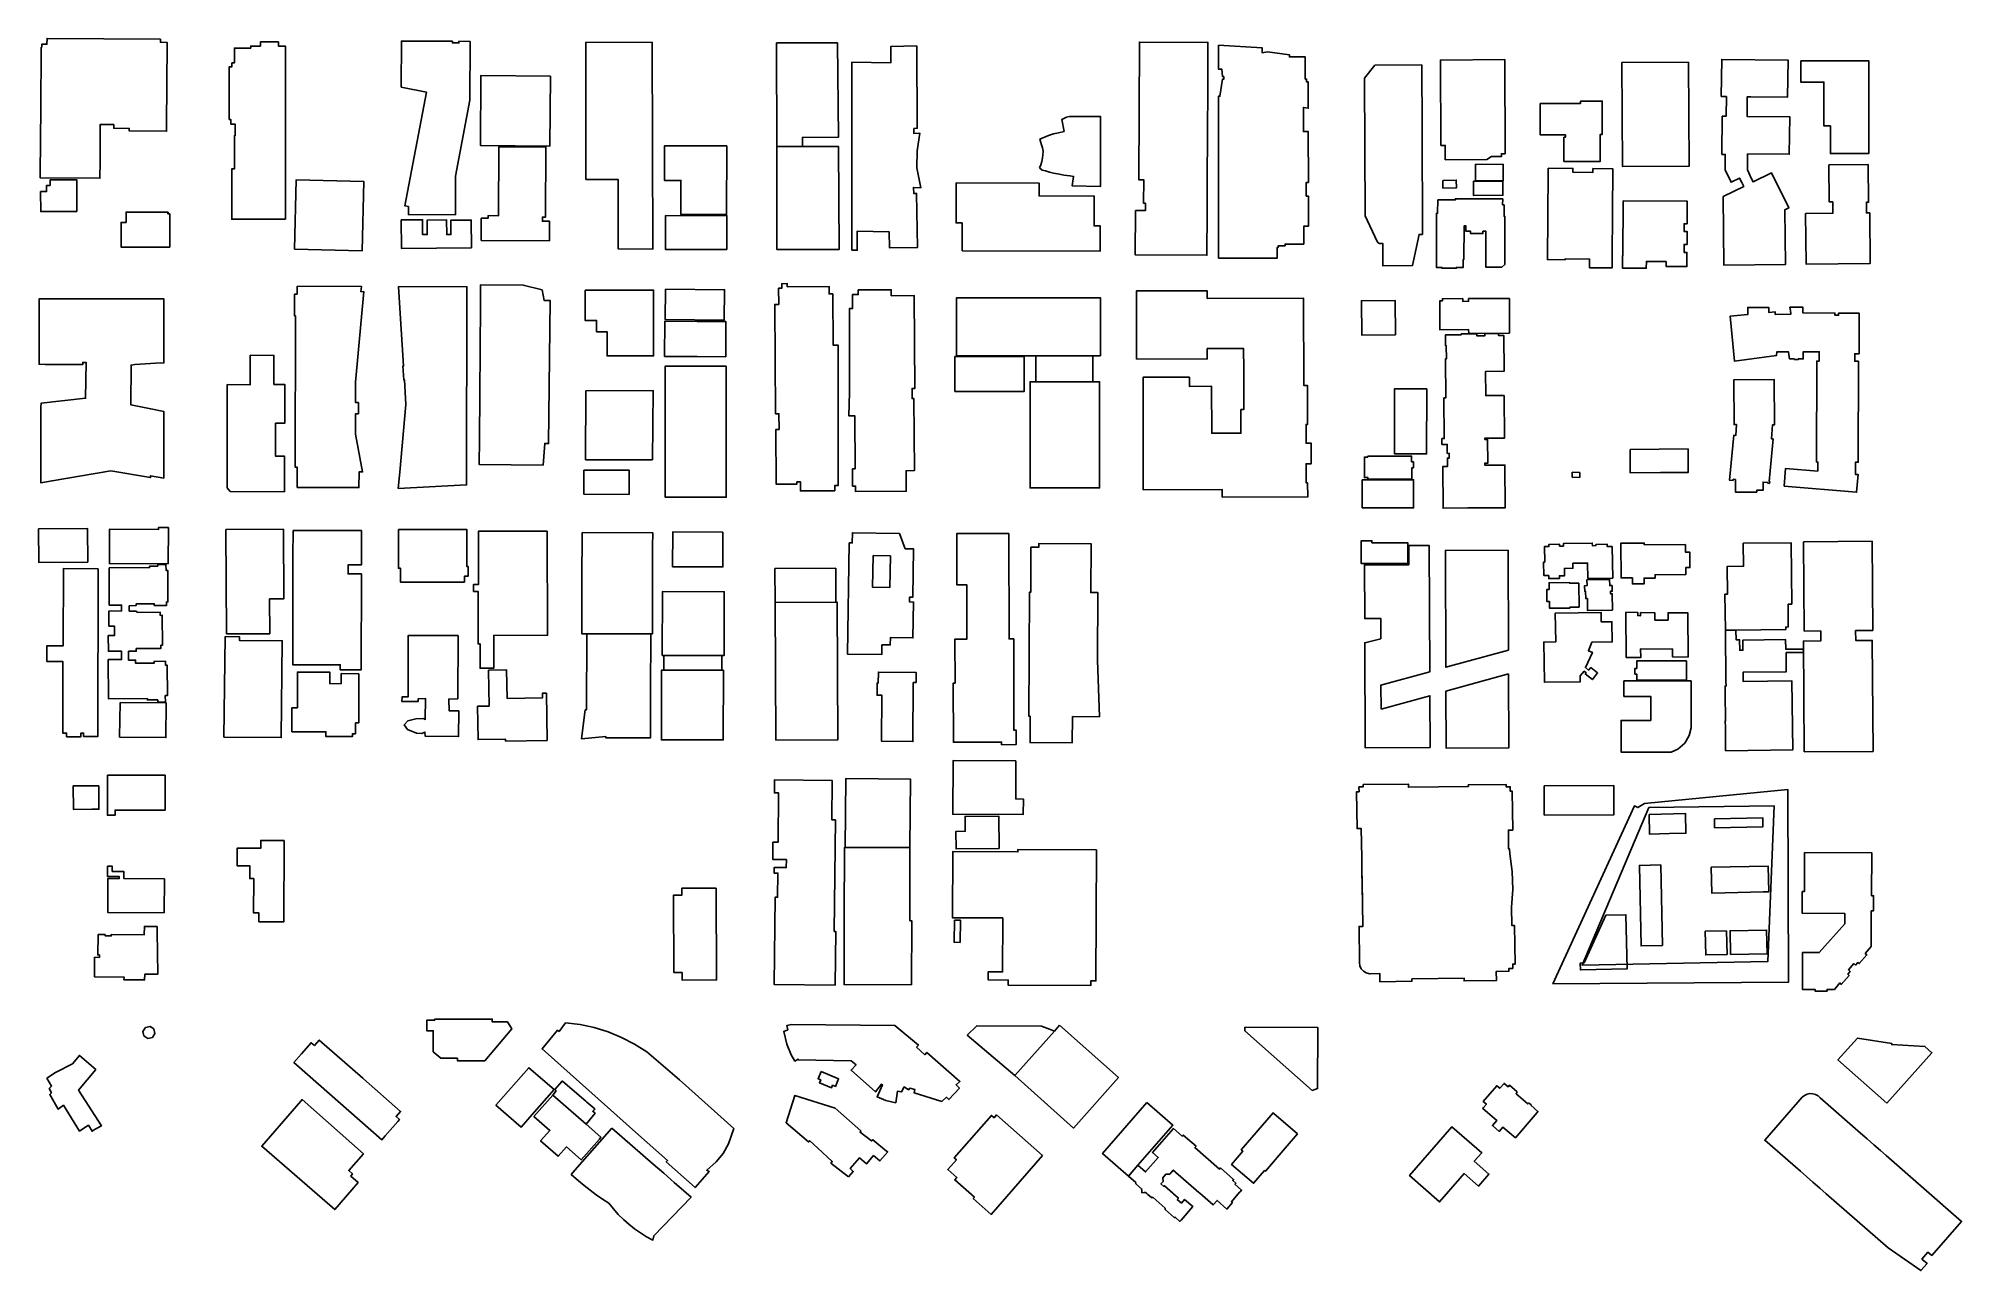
# Model space of a CAD drawing. Header units: millimetres. Extents: x -8349 to 1010595, y -73177 to 579648.
import ezdxf

# ---------------------------------------------------------------- set-up
doc = ezdxf.new("R2010")
doc.units = ezdxf.units.MM
doc.layers.add('Building Outlines', color=7, linetype='Continuous', true_color=0x000000)

msp = doc.modelspace()

# ---------------------------------------------------------------- linework, layer by layer
at = {"layer": 'Building Outlines'}
for points in [[(31569, 534058), (28054, 534080), (24396, 534103), (24261, 514199), (24201, 505548), (-7383, 505770), (-7233, 527464), (-7143, 541163), (-6910, 574989), (-6581, 574989), (-6573, 576612), (-3837, 576590), (-3815, 579648), (56295, 579237), (56280, 577613), (59833, 577591), (59803, 573632), (59698, 558688), (59510, 530511), (39761, 530644), (39768, 532001), (31554, 532057)], [(122483, 483876), (122483, 490459), (122483, 558410), (122483, 575645), (118766, 575645), (118766, 577858), (109217, 577858), (109217, 575589), (104090, 575589), (104090, 574533), (95449, 574533), (95449, 566694), (94122, 566694), (94122, 564692), (92773, 564692), (92773, 545989), (92773, 543632), (92773, 536771), (93538, 536771), (93538, 534281), (95846, 534281), (95846, 528131), (95449, 528131), (95449, 510563), (94062, 510563), (94062, 499654), (94070, 483876), (95246, 483876), (110724, 483876)], [(183875, 553784), (183965, 578225), (210992, 578147), (210984, 577257), (214454, 577246), (214454, 578136), (220323, 578114), (220233, 546901), (212618, 506726), (212551, 486255), (187667, 486333), (187675, 490603), (185801, 490959), (197231, 551260)], [(281744, 577635), (281677, 505003), (298893, 504847), (298893, 468131), (317173, 467975), (316873, 577513)], [(396433, 522638), (382889, 522460), (382784, 577246), (414953, 577413), (415612, 527431), (396403, 527220)], [(422658, 467541), (422635, 567150), (443329, 566805), (443306, 575400), (457045, 575678), (457300, 532079), (455531, 531890), (455433, 529366), (458679, 529432), (457240, 520070), (456970, 511030), (459241, 500555), (455253, 500766), (455463, 497519), (456940, 497542), (457352, 468809), (442579, 468664), (442414, 477104), (425423, 477515), (425468, 467441)], [(610849, 488246), (610730, 464750), (572820, 464939), (572932, 488435), (578156, 488413), (578171, 492316), (577242, 492327), (577302, 504780), (574671, 504792), (575031, 577758), (611292, 577580), (611172, 553528), (611052, 529110), (610932, 504580)], [(616815, 576034), (639990, 574733), (639990, 572120), (642801, 572532), (654470, 570997), (654463, 569863), (662850, 569896), (662857, 559233), (662857, 558098), (663532, 558098), (663539, 556642), (664461, 556642), (664469, 542687), (661853, 543076), (661860, 530266), (664476, 530266), (664499, 503379), (663412, 503379), (663412, 496141), (664499, 496141), (664514, 480106), (662100, 480106), (662108, 470710), (652199, 470699), (652199, 469810), (648579, 469799), (648587, 468953), (648032, 468953), (648032, 463316), (616898, 463294), (616875, 498854), (616838, 549058), (617685, 549058), (619004, 558032), (619634, 558032), (619634, 559411), (619056, 559411), (618644, 563436), (616823, 563436)], [(700894, 471989), (701501, 471411), (702266, 471077), (703105, 471022), (703900, 471044), (703960, 459257), (719609, 459335), (723177, 475859), (724976, 475825), (724736, 531957), (724586, 565660), (699800, 565549), (694224, 558688), (694546, 485711)], [(768844, 518569), (766775, 518558), (766790, 517101), (761611, 517068), (759033, 515500), (737065, 515355), (737013, 522983), (734772, 522961), (734479, 568206), (768522, 568417)], [(865942, 567139), (866324, 512008), (830970, 511764), (830588, 566894)], [(885286, 510118), (888509, 503446), (892999, 505670), (894115, 503413), (895195, 501233), (884334, 495863), (884732, 459513), (917267, 459869), (916960, 488868), (919044, 489903), (909877, 508483), (900104, 503669), (899174, 505659), (897113, 510051), (897203, 518491), (919343, 518257), (919546, 538139), (896963, 538372), (897068, 548769), (898882, 548747), (918459, 548547), (918661, 568217), (883502, 568573), (883300, 548914), (885991, 548880), (885878, 538395), (883817, 538406), (883615, 518224), (885376, 518213)], [(925444, 567861), (961443, 567861), (961443, 518646), (941101, 518646), (941101, 533346), (937691, 533346), (937691, 556564), (925444, 556564)], [(262969, 559655), (262632, 522616), (225787, 522950), (226124, 560067)], [(787244, 545200), (808702, 545200), (808702, 546490), (820267, 546490), (820267, 528832), (819158, 528832), (819158, 514488), (799911, 514499), (799911, 527309), (800720, 527309), (800720, 528610), (787244, 528610)], [(522026, 511152), (522791, 512686), (523330, 514432), (523660, 516389), (523878, 517813), (523990, 519992), (523660, 521738), (523113, 523372), (522566, 525007), (522244, 526319), (526823, 528176), (529551, 529043), (532167, 529699), (535120, 530355), (533913, 536794), (536319, 537994), (537953, 538217), (554345, 538317), (554345, 501122), (539370, 501556), (540134, 506571), (538171, 506904), (535008, 507227), (532714, 507660), (529551, 508316), (527370, 508861), (525189, 509517), (523443, 509951)], [(260466, 522138), (260309, 485021), (258660, 485032), (258652, 482831), (262400, 482819), (262355, 472445), (226236, 472612), (226289, 484421), (229924, 484410), (229924, 485755), (235433, 485722), (235590, 522249)], [(356312, 522705), (356237, 486378), (332006, 486433), (332043, 504447), (323327, 504469), (323371, 522783)], [(382859, 522327), (415477, 522394), (415867, 467775), (382919, 467786)], [(753074, 504258), (753134, 513020), (767780, 512909), (767712, 504147)], [(791516, 510841), (804685, 510763), (804670, 508761), (815275, 508695), (815290, 510696), (825806, 510629), (825798, 508628), (825671, 489402), (825626, 481763), (825551, 469498), (825476, 458090), (813499, 458168), (813529, 462760), (800563, 462838), (800563, 462404), (791216, 462471), (791509, 508839)], [(940277, 512675), (961091, 512909), (961323, 492905), (960161, 492894), (960229, 487223), (961937, 487245), (962245, 460480), (928270, 460091), (927963, 486878), (942420, 487045), (942353, 493049), (940502, 493027)], [(12014, 488023), (-7143, 487912), (-7203, 498476), (-4047, 498498), (-4070, 501789), (-2174, 501800), (-2196, 504669), (11917, 504758)], [(127302, 468008), (128134, 504703), (164043, 503880), (163211, 467185)], [(481044, 467119), (481074, 481952), (477896, 481952), (477933, 503135), (521846, 503057), (521831, 496218), (551039, 496163), (551017, 480362), (554225, 480362), (554202, 466985)], [(735754, 504458), (742904, 504603), (742986, 500488), (735828, 500344)], [(751920, 503958), (767607, 504002), (767630, 496552), (751943, 496508)], [(733040, 494106), (742424, 494072), (742424, 494740), (767465, 494651), (767457, 491493), (768214, 491493), (768192, 485410), (768657, 485410), (768574, 459913), (767008, 458512), (758523, 458546), (758583, 477471), (757017, 477471), (757017, 476270), (750496, 476281), (750504, 477460), (747985, 477471), (747993, 480362), (746989, 480362), (746929, 462604), (746599, 462604), (746584, 458301), (742919, 458312), (742919, 457890), (735244, 457912), (735244, 458334), (733483, 458334), (732328, 458345), (732426, 487045), (733018, 487045)], [(831330, 493617), (865267, 493427), (865200, 481463), (863603, 481474), (863581, 477449), (865170, 477438), (865132, 470510), (863611, 470521), (863581, 466296), (865102, 466285), (865057, 458813), (854025, 458879), (854040, 461414), (843592, 461470), (843569, 457890), (831015, 457967), (830895, 457967), (830932, 464528), (831165, 464528)], [(61212, 468998), (35384, 469120), (35444, 482152), (38052, 482141), (38075, 487623), (60290, 487523), (60282, 486678), (61294, 486667)], [(221117, 468742), (183995, 468442), (183867, 483509), (195147, 483609), (195215, 475714), (197688, 475736), (197620, 483398), (207911, 483487), (207971, 475747), (210190, 475770), (210130, 483287), (220997, 483387)], [(323881, 485788), (356387, 485733), (356357, 467842), (323851, 467897)], [(128697, 341758), (161480, 341669), (161502, 349942), (163368, 349942), (159628, 369957), (159658, 380820), (161187, 380820), (161202, 386747), (159673, 386747), (159703, 397489), (164013, 445547), (162484, 445458), (162731, 448282), (128727, 448382), (128712, 444213), (127385, 444213), (127355, 432659), (127902, 432659), (127677, 352443), (128727, 352432)], [(258990, 353611), (225225, 353844), (225322, 367388), (225802, 438697), (225877, 449161), (248497, 449005), (258457, 446381), (259567, 440855), (262789, 440754), (261898, 364964), (259889, 365075)], [(415365, 391073), (415298, 342736), (413551, 342725), (413574, 340001), (395413, 339878), (395383, 344727), (393495, 344715), (393502, 343492), (382597, 343426), (382395, 372459), (384051, 372470), (383999, 380832), (382177, 380809), (381780, 438720), (383909, 438742), (383849, 447304), (385483, 447315), (385468, 449717), (388383, 449739), (388398, 448093), (410576, 448238), (410606, 444313), (412539, 444324), (412727, 417114), (415403, 417126), (415418, 394898)], [(58146, 346739), (58154, 381977), (51183, 383367), (40660, 385468), (40765, 406584), (42676, 406884), (56482, 407785), (58056, 407685), (58154, 441666), (-7900, 441766), (-7997, 406985), (-4834, 406918), (15132, 406851), (15132, 408008), (16849, 408008), (16639, 388993), (-6978, 386380), (-7008, 384356), (-7150, 344259), (-1102, 345282), (30010, 350498), (51056, 346984), (51056, 347929)], [(182451, 448182), (218636, 448127), (218621, 438642), (218494, 351943), (218479, 343047), (182286, 341257), (183088, 349919), (186378, 385724), (185554, 398778), (185179, 398756), (184714, 406151), (185089, 406173), (183170, 436740)], [(281280, 446281), (317555, 446303), (317570, 411443), (292919, 411432), (292912, 424231), (287366, 424220), (287358, 430235), (281287, 430235)], [(323866, 446770), (355173, 446525), (355045, 430447), (323746, 430691)], [(421309, 395932), (421316, 436551), (422980, 436562), (422927, 443901), (426015, 443924), (426000, 446392), (443501, 446514), (443524, 443345), (455703, 443423), (456040, 394242), (454511, 394230), (454549, 388826), (455546, 388838), (455808, 350653), (451393, 350620), (451468, 339756), (424621, 339578), (424606, 342491), (423047, 342480), (422987, 351687), (424344, 351698), (424157, 379697), (421106, 379675), (421316, 392040)], [(478151, 411566), (478151, 442267), (498365, 442267), (554345, 442267), (554345, 411566), (550320, 411566), (520138, 411566), (494392, 411566)], [(610947, 415313), (610954, 409831), (573464, 409764), (573397, 445847), (610894, 445914), (610902, 441878), (662003, 441966), (662078, 395821), (664041, 395821), (664079, 375116), (663329, 375116), (663344, 365164), (666050, 365175), (666065, 354312), (663337, 354312), (663352, 344159), (664131, 344159), (664146, 336709), (618922, 336632), (618914, 340635), (577017, 340557), (576920, 400113), (601488, 400157), (601496, 395309), (613233, 395331), (613278, 370457), (628777, 370490), (628755, 383011), (630269, 383011), (630232, 404227), (630217, 415346)], [(710735, 422619), (692807, 422463), (692650, 440643), (710578, 440799)], [(771062, 423430), (749447, 423397), (749439, 425365), (734120, 425343), (734097, 440565), (735559, 440565), (735559, 441766), (746329, 441777), (746329, 440354), (749387, 440365), (749379, 441800), (771032, 441833)], [(323439, 411132), (323491, 429791), (340730, 429746), (355825, 429702), (355780, 411043), (340677, 411088)], [(916608, 342425), (954952, 339233), (955739, 348685), (954338, 348674), (954353, 355112), (955844, 355101), (955949, 408652), (954045, 408652), (954053, 412611), (956294, 412600), (956331, 434149), (945456, 434172), (945456, 433449), (945456, 432971), (943545, 432971), (943545, 434172), (926509, 434205), (926516, 437241), (919673, 437252), (919980, 435439), (920198, 433616), (911886, 433416), (911886, 434772), (908528, 434439), (908536, 437074), (897361, 437096), (897353, 433338), (887962, 432426), (890278, 408675), (912560, 411677), (912808, 413678), (918886, 413656), (919029, 412255), (919463, 409831), (921914, 409831), (921914, 409553), (924095, 409542), (924095, 409820), (926703, 409820), (926711, 413645), (935165, 413634), (935158, 408686), (933846, 408697), (933749, 355145), (934453, 355145), (934446, 350453), (917395, 351876)], [(768319, 390505), (768507, 367877), (757961, 367788), (757969, 367166), (759513, 367177), (759610, 354678), (758044, 354667), (758059, 353500), (768619, 353589), (768806, 331027), (756462, 330927), (748960, 330861), (735873, 330760), (735694, 352810), (738189, 352833), (738152, 357336), (739119, 357347), (739096, 359827), (738137, 359816), (738099, 364586), (735281, 364564), (735259, 367610), (736518, 367622), (736346, 389182), (737290, 389182), (737125, 409820), (737620, 409820), (737567, 416803), (737193, 416803), (737148, 422563), (745512, 422630), (745512, 423097), (753809, 423163), (753816, 422007), (757999, 422040), (757984, 423286), (765314, 423341), (765321, 422252), (768042, 422274), (768199, 403304), (758426, 403226), (758531, 390428)], [(91611, 341469), (91724, 396232), (103836, 396199), (103866, 411777), (116435, 411744), (116405, 396354), (122176, 396343), (122138, 375772), (117297, 375783), (117259, 358281), (122018, 358270), (121981, 339489), (93238, 339545)], [(477206, 411188), (513954, 411188), (513954, 392629), (477206, 392629)], [(520138, 397755), (550320, 397755), (550320, 411566), (520138, 411566)], [(355997, 405984), (356117, 336598), (323799, 336554), (323686, 405928)], [(520138, 397755), (517020, 397755), (517020, 341480), (553895, 341480), (553895, 397755), (550320, 397755)], [(890862, 345994), (890892, 339200), (902067, 339256), (902067, 340290), (905508, 340312), (905485, 344593), (908003, 344348), (907966, 343959), (908835, 343870), (908933, 344904), (908581, 344938), (910747, 367421), (909892, 367510), (910349, 374894), (911436, 374894), (911324, 398901), (889971, 398801), (890083, 375072), (891432, 375072), (891027, 369323), (889941, 369434), (887647, 345627), (889566, 345438), (889633, 346116)], [(317023, 356380), (281534, 356391), (281707, 392941), (317435, 393096)], [(727247, 394030), (727172, 359515), (710151, 359560), (710233, 394075), (717143, 394064), (722720, 394041)], [(719399, 346228), (696038, 346172), (696030, 346984), (694224, 346973), (694194, 357803), (695940, 357803), (695940, 358281), (719235, 358348), (719242, 355323), (720149, 355323), (720156, 352165), (719377, 352165)], [(834950, 361928), (865739, 362140), (865822, 349697), (851094, 349597), (835032, 349486)], [(280665, 350953), (304701, 350831), (304634, 338088), (280605, 338210)], [(804265, 347206), (804340, 349764), (808343, 349652), (808275, 347095)], [(692987, 345738), (720231, 345805), (720269, 330927), (693025, 330861)], [(-8349, 319774), (17643, 319997), (17793, 302217), (-8207, 302005)], [(60432, 301194), (29215, 301372), (29320, 319685), (55328, 319541), (55336, 320530), (60537, 320497)], [(91207, 264132), (90952, 319441), (121464, 319585), (121636, 282691), (114096, 282658), (114186, 264244)], [(126530, 319007), (162784, 318929), (162746, 300738), (156998, 300749), (155761, 300760), (155753, 298425), (155746, 295923), (162739, 295912), (162634, 245085), (151534, 245107), (151541, 247765), (126381, 247820), (126411, 259785), (126501, 305119)], [(182391, 319530), (218591, 319519), (218584, 299948), (219289, 299948), (219289, 294667), (217302, 294667), (217302, 291586), (183417, 291598), (183417, 298914), (182383, 298914)], [(261245, 318640), (261403, 263421), (232922, 263343), (232974, 246008), (225659, 245985), (225622, 258817), (224625, 258817), (224543, 286683), (222182, 286672), (222167, 290397), (224857, 290408), (224775, 318540)], [(279676, 317884), (317098, 317784), (317083, 310590), (317076, 307877), (317053, 299181), (317038, 294911), (316963, 267046), (316956, 264144), (316094, 264144), (308112, 264166), (305436, 264177), (303247, 264177), (285177, 264233), (283273, 264233), (282119, 264244), (279533, 264244), (279608, 293076), (279623, 299437), (279653, 310690)], [(354318, 318118), (354273, 299626), (327681, 299693), (327726, 318184)], [(447961, 317350), (450959, 309289), (455366, 309222), (454969, 283658), (453245, 283680), (453207, 281067), (455313, 281034), (455014, 262031), (443052, 262220), (442992, 258272), (438570, 258339), (438495, 253202), (420312, 253480), (421226, 312402), (422853, 312369), (422935, 317751)], [(505785, 317361), (505912, 261453), (508393, 261453), (508505, 213138), (509645, 213150), (509667, 205466), (501977, 205444), (501970, 206800), (476397, 206734), (476322, 238068), (477289, 238068), (477236, 261386), (483637, 261397), (483569, 290085), (478271, 290074), (478203, 317295)], [(539512, 220322), (539445, 206456), (517035, 206567), (517102, 220477), (516420, 220522), (516742, 286205), (517394, 286205), (517454, 299481), (517507, 310045), (521629, 310034), (521637, 312013), (549376, 311880), (549248, 286049), (552996, 286027), (552816, 250211), (553828, 220222)], [(717143, 301461), (692507, 301438), (692507, 313547), (698166, 313547), (698166, 312458), (717136, 312469)], [(703000, 224236), (728888, 231408), (728978, 203987), (694576, 203865), (694359, 259451), (702873, 261597), (702836, 272339), (694344, 272294), (694239, 300682), (717713, 300771), (717661, 310934), (728603, 310979), (728843, 244117), (702955, 236990)], [(770508, 255615), (737305, 246452), (737088, 308388), (770320, 308510)], [(825566, 310456), (825828, 293721), (812615, 293521), (812487, 301672), (804663, 301550), (804707, 298959), (800210, 298881), (800270, 294989), (797550, 294945), (797565, 293566), (791921, 293477), (791899, 295067), (789275, 295022), (789163, 302217), (789717, 302228), (789590, 310423), (791951, 310456), (791936, 311524), (797640, 311613), (797655, 310645), (799656, 310679), (799641, 312024), (814961, 312269), (814983, 310879), (816857, 310912), (816849, 311590), (822883, 311679), (822905, 310412)], [(842467, 311346), (864270, 311435), (864285, 307476), (866609, 307487), (866646, 299259), (864473, 299248), (864488, 295545), (848178, 295478), (848186, 293766), (842385, 293744), (842392, 290619), (836186, 290597), (836171, 293855), (830235, 293833), (830160, 312246), (842467, 312302)], [(891057, 266156), (885466, 266089), (885234, 285193), (886628, 285204), (886448, 299904), (895082, 300004), (894932, 312169), (920258, 312480), (920648, 279911), (918654, 279878), (918804, 267813), (917470, 267802), (917485, 266479)], [(927228, 201630), (926771, 260385), (935997, 260463), (935960, 265689), (927228, 265622), (926868, 312925), (963234, 313203), (963594, 265978), (954487, 265912), (954525, 260674), (963249, 260741), (963706, 201908)], [(23279, 298714), (23032, 209769), (15560, 209791), (15567, 211637), (14121, 211637), (14121, 209658), (6536, 209680), (6536, 211615), (4519, 211626), (4624, 249499), (-3905, 249521), (-3882, 257883), (4789, 257861), (4902, 298759)], [(29028, 299192), (50509, 299326), (50509, 300037), (54878, 300071), (54871, 300916), (59225, 300938), (59240, 297813), (60117, 297824), (60207, 281134), (59563, 281134), (59570, 279266), (53005, 279233), (52997, 280133), (43351, 280078), (43351, 279133), (39738, 279110), (39753, 276253), (43561, 276275), (44026, 275530), (56212, 275608), (56220, 273984), (57262, 273995), (57352, 258117), (56520, 258117), (56527, 256438), (43456, 256360), (43463, 254992), (39401, 254970), (39431, 250233), (43119, 250255), (43126, 248565), (52945, 248621), (52937, 249588), (58986, 249621), (59001, 247564), (59848, 247564), (59937, 231497), (58858, 231497), (58881, 228005), (54826, 227983), (54818, 229162), (49355, 229128), (49355, 229907), (28751, 229784), (28638, 250511), (35714, 250556), (35691, 254992), (28706, 254959), (28661, 263298), (31951, 263321), (31921, 268324), (29006, 268313), (28961, 276253), (35676, 276286), (35661, 279444), (29141, 279411)], [(381825, 298770), (414091, 298948), (414181, 281012), (381922, 280845)], [(443067, 305441), (433960, 305641), (433608, 288840), (442714, 288651)], [(323087, 252746), (322195, 252746), (322285, 286549), (355038, 286471), (354948, 252668), (353749, 252668)], [(807825, 291042), (807945, 278388), (803119, 278343), (803126, 277843), (792341, 277743), (792311, 281268), (790917, 281256), (790857, 287672), (792123, 287684), (792086, 291275), (802901, 291375), (802901, 290997)], [(825656, 276731), (812472, 276508), (812367, 282880), (811475, 282858), (811416, 286672), (810921, 286672), (810876, 289696), (812172, 289718), (812120, 292843), (824112, 293043), (824164, 289718), (825446, 289741), (825499, 286772), (824517, 286761), (824539, 285415), (825521, 285437)], [(382305, 207801), (381922, 280845), (414181, 281012), (414780, 281012), (415163, 207968)], [(795324, 275096), (819623, 275508), (819705, 270504), (825371, 270604), (825551, 259918), (814758, 259740), (812877, 255226), (815013, 254381), (811273, 246330), (812989, 244962), (814189, 246341), (817779, 243472), (814983, 239925), (811258, 242928), (811768, 243517), (810681, 244351), (808522, 241849), (808575, 238824), (789613, 238513), (789260, 259851), (795571, 259963)], [(865732, 251801), (857472, 251934), (857457, 256104), (840571, 256271), (840691, 251656), (832874, 251723), (832784, 275608), (839012, 275552), (839042, 273873), (840504, 273806), (840504, 275485), (848074, 275363), (848103, 271505), (855141, 271505), (855141, 275396), (865484, 275396)], [(891057, 266156), (891117, 261008), (893028, 261041), (893088, 255493), (894797, 255504), (894737, 260874), (917380, 261141), (917440, 256037), (922761, 256104), (926763, 256149), (926786, 254370), (922761, 254325), (917635, 254269), (917754, 244095), (894865, 243817), (894925, 238925), (920745, 239236), (921187, 202675), (885601, 202241), (885451, 214628), (885414, 218064), (885563, 218064), (885384, 232887), (885339, 236467), (885826, 236478), (885788, 239125), (885466, 266089)], [(90599, 262687), (98117, 262620), (98162, 260697), (120827, 260552), (120325, 209224), (89955, 209513)], [(213990, 263221), (213795, 229751), (209065, 229584), (209185, 223457), (214372, 223368), (214244, 209725), (196519, 210036), (196406, 212149), (194780, 211459), (191954, 211526), (187255, 213483), (185501, 216018), (187427, 218031), (191610, 219232), (195679, 219376), (196609, 218798), (196654, 229929), (192846, 229795), (192876, 228339), (184204, 228372), (184294, 230741), (187510, 230741), (187532, 263232)], [(281310, 223902), (282007, 223891), (282119, 264244), (283273, 264233), (285177, 264233), (303247, 264177), (305436, 264177), (308112, 264166), (316094, 264144), (316004, 233031), (315944, 211748), (315936, 209013), (292305, 209080), (292305, 209725), (279383, 208468)], [(260826, 232698), (261186, 207701), (239188, 207390), (239180, 208368), (224558, 208157), (224303, 225792), (230381, 225881), (230104, 244929), (239712, 245074), (239930, 229996), (258667, 230274), (258637, 232664)], [(353726, 244907), (354536, 244896), (354446, 207935), (321753, 208012), (321843, 244985), (323064, 244974)], [(353749, 252668), (353726, 244907), (323064, 244974), (323087, 252746)], [(838480, 239636), (838480, 242827), (837551, 242827), (837551, 245819), (838517, 245819), (838517, 249844), (864787, 249833), (864780, 239625)], [(161450, 243072), (161360, 217008), (159658, 217008), (159643, 211248), (157994, 211248), (157994, 209736), (143949, 209780), (143956, 212282), (125908, 212338), (125946, 225059), (128839, 225047), (128899, 243962), (145987, 243906), (145965, 237801), (152036, 237779), (152051, 243094)], [(455201, 238413), (454954, 207123), (438375, 207256), (438570, 231641), (435976, 231664), (436029, 238091), (436613, 238079), (436658, 243928), (456685, 243773), (456640, 238402)], [(770553, 242950), (737350, 233754), (737462, 203654), (770688, 203776)], [(831704, 239258), (867321, 239258), (867328, 214406), (866346, 210392), (863933, 206233), (860343, 203153), (856715, 201552), (830190, 201552), (830183, 218331), (845900, 218331), (845900, 231041), (831704, 231041)], [(34867, 227872), (59383, 227616), (59188, 209247), (34672, 209502)], [(509510, 196893), (509435, 176689), (513490, 176666), (513460, 168460), (476112, 168605), (476224, 197026)], [(23602, 183727), (23662, 171218), (19982, 171196), (10141, 171151), (10081, 183661)], [(28174, 189220), (58746, 189232), (58753, 177790), (58753, 170829), (32258, 170818), (32258, 168060), (28181, 168060)], [(413934, 165591), (413281, 106480), (414106, 106469), (413791, 78070), (381443, 78426), (381952, 124650), (383294, 124638), (383436, 137381), (381435, 137404), (381465, 140439), (387903, 140372), (387948, 144598), (380723, 144676), (380821, 153749), (383564, 153716), (383849, 179880), (381555, 179902), (381630, 186752), (412247, 186407), (412022, 165614)], [(419158, 150958), (419352, 187452), (453657, 187263), (453417, 150903), (427904, 150947)], [(692905, 138960), (692792, 145665), (692530, 160988), (690296, 160966), (690049, 180514), (691368, 180525), (691331, 183105), (693617, 183138), (693602, 184283), (717503, 184572), (717526, 182905), (749275, 183305), (749267, 184161), (769264, 184406), (769279, 183149), (771460, 183183), (771490, 180770), (772554, 180781), (772809, 160232), (770500, 160199), (770628, 150213), (771167, 150213), (771197, 147611), (772516, 138249), (772854, 128797), (772202, 119368), (772367, 109605), (773746, 109627), (774015, 89178), (772809, 89167), (772839, 86932), (770733, 86899), (770748, 85364), (764047, 85275), (764115, 80472), (746989, 80249), (746974, 81751), (719369, 81384), (719392, 80094), (702461, 79871), (702408, 84175), (696892, 84097), (695191, 84486), (693692, 85364), (692522, 86654), (691795, 88233), (691586, 89968), (691346, 109160), (693414, 109182), (693212, 121247)], [(789440, 183716), (826286, 183761), (826301, 168227), (789455, 168171)], [(794027, 78704), (837251, 172986), (839132, 172119), (842595, 174242), (918571, 181626), (918871, 79604)], [(500628, 150402), (477866, 150213), (477791, 159531), (482708, 159565), (482648, 167482), (500493, 167626)], [(844993, 172085), (911234, 173086), (907914, 90557), (809512, 88545)], [(845001, 168538), (845225, 158108), (855831, 158330), (864570, 158508), (864353, 168938)], [(879620, 166236), (879717, 161411), (905350, 161944), (905253, 166770)], [(121891, 154639), (121614, 111573), (108423, 111662), (108453, 116321), (105589, 116343), (105709, 134524), (103581, 134535), (103626, 141262), (96888, 141307), (96948, 150691), (109449, 150614), (109472, 154717)], [(454242, 78292), (454399, 112129), (453432, 112140), (453387, 132022), (453417, 150903), (427904, 150947), (419158, 150958), (418655, 150914), (418595, 114397), (418535, 78348)], [(552186, 149768), (551916, 80294), (549241, 80305), (549233, 77792), (505477, 77981), (505492, 80728), (494872, 80772), (494894, 85120), (502502, 85086), (502614, 113663), (475925, 113775), (476060, 148812), (510611, 148668), (510619, 149924)], [(927445, 148367), (963062, 148178), (962942, 125406), (963984, 125395), (963939, 117400), (962792, 117400), (962687, 98441), (959607, 94883), (960476, 94093), (956391, 89423), (955619, 90001), (954405, 88656), (953566, 89423), (950635, 86165), (951527, 85331), (950260, 83908), (951047, 83185), (946902, 78404), (946168, 79182), (943215, 75757), (939370, 75768), (939370, 74890), (933029, 74923), (933037, 75746), (926284, 75790), (926389, 95339), (935203, 95294), (948724, 110550), (948754, 116065), (926134, 116188), (926194, 127630), (927333, 127630)], [(58274, 116354), (28324, 116610), (28481, 134590), (34454, 134546), (34462, 135591), (28196, 135647), (28249, 141073), (30789, 141051), (30767, 138260), (36965, 138204), (36935, 134524), (58431, 134335)], [(692905, 138960), (693010, 132945), (693212, 121247)], [(851236, 141751), (839919, 141518), (840811, 98863), (852128, 99108)], [(908416, 127463), (908131, 141162), (877979, 140528), (878263, 126829), (892032, 127118), (905500, 127407)], [(350788, 129486), (350946, 80816), (332695, 80761), (332680, 84675), (328333, 84664), (328198, 125717), (332605, 125739), (332590, 129431)], [(476989, 112474), (480137, 112429), (479972, 100709), (476824, 100754)], [(822073, 115098), (832806, 115331), (833406, 86599), (808642, 86076), (808567, 89757), (810614, 89801)], [(54968, 83774), (47938, 83852), (47908, 80772), (36965, 80894), (36980, 82340), (21278, 82507), (21383, 92781), (23969, 92748), (23976, 94026), (23107, 94026), (23219, 104835), (26930, 104801), (26922, 104190), (30182, 104156), (30190, 104901), (47736, 104712), (47781, 109138), (54526, 109071), (54504, 106547)], [(886103, 106803), (874808, 106569), (875078, 94038), (886365, 94271)], [(888224, 94316), (907591, 94716), (907329, 107248), (887962, 106847)], [(48343, 55631), (50764, 56165), (52847, 54830), (53372, 52406), (52038, 50316), (49617, 49793), (47533, 51127), (47001, 53551)], [(201555, 60056), (232120, 60045), (232120, 58600), (240147, 58589), (242426, 54941), (228133, 37929), (213660, 37940), (213660, 39341), (204861, 39341), (200866, 42710), (200866, 53874), (197396, 53874), (197396, 59456), (201555, 59456)], [(331346, 27854), (336203, 23484), (360074, 2035), (357279, -5982), (354431, -11131), (350758, -15590), (345759, -20082), (347026, -20749), (339553, -29222), (324293, -15634), (324968, -14856), (308037, 211), (258510, 44278), (266687, 54107), (267526, 53518), (270937, 58022), (278589, 57121), (286129, 55531), (293504, 53273), (300632, 50360), (307475, 46813), (313973, 42654)], [(445360, 56632), (457892, 46313), (456887, 45156), (461234, 41198), (462396, 42365), (479859, 27065), (477858, 25308), (479627, 23540), (474081, 17424), (472784, 18603), (470333, 16390), (455711, 20960), (456025, 22728), (453417, 23473), (452645, 22617), (450374, 24152), (448935, 21438), (446807, 21794), (445915, 15756), (440646, 16846), (435961, 18892), (438817, 25275), (438322, 25486), (435107, 21472), (422215, 33069), (424831, 35805), (422245, 38018), (394244, 38384), (394094, 38907), (392460, 37762), (390429, 41053), (388091, 46757), (386517, 53507), (388660, 54363), (388121, 56576), (390564, 57188)], [(508918, 30123), (483779, 51539), (488838, 56498), (523188, 56376), (527273, 54764), (529941, 53718)], [(532699, 56809), (563871, 29022), (540089, 2346), (508918, 30123), (529941, 53718)], [(630861, 55709), (669573, 55542), (669430, 23218), (666522, 22295), (630854, 53841)], [(21750, 1646), (20057, 645), (18100, 3836), (14683, 1557), (13483, 745), (4894, 14400), (2046, 12409), (-2398, 20126), (-1462, 20982), (-2646, 23318), (-1417, 24574), (-3897, 28733), (645, 31724), (9631, 36350), (13349, 40831), (22005, 33303), (12906, 22395), (24981, 3569)], [(154037, 37006), (163436, 28744), (163893, 28355), (183492, 11153), (181117, 8429), (182938, 6816), (182076, 5849), (175428, -1768), (173607, -3881), (128374, 35827), (126988, 37028), (131035, 41643), (136132, 47502), (137825, 46024), (140396, 48970)], [(970954, 15556), (945051, 38418), (955432, 49982), (973660, 47136), (973645, 46524), (991175, 45579), (994908, 42210)], [(253248, 9507), (247335, 2758), (234076, 14455), (251435, 34304), (264881, 22784)], [(406409, 32335), (415590, 28321), (413874, 24363), (412449, 24986), (411842, 23573), (405479, 26353), (406109, 27799), (404707, 28410)], [(269438, 26909), (281722, 16557), (282261, 16090), (286436, 12443), (286024, 11976), (285357, 11186), (286594, 10130), (281767, 4426), (264176, 19826), (266035, 22039), (265300, 22673), (269123, 27165)], [(781705, 15378), (782635, 14589), (782447, 14366), (786157, 11175), (785678, 10608), (774195, -2835), (767592, 2813), (765659, 556), (762068, 3647), (764369, 6327), (756912, 12698), (757362, 13199), (758808, 14889), (757144, 16301), (764354, 24763), (765936, 23407), (768169, 25997), (770328, 24152), (770995, 24963), (775095, 21472), (774578, 20504), (780881, 15100), (781361, 15667)], [(971666, -61135), (938935, -32558), (935563, -29611), (931853, -26375), (928390, -23351), (925227, -20582), (906362, -4114), (926194, 18603), (927363, 19593), (928735, 20271), (930234, 20593), (931763, 20538), (933232, 20126), (934558, 19359), (935668, 18303), (956983, -311), (960588, -3458), (964186, -6605), (967589, -9574), (970699, -12287), (1010595, -47124), (994833, -65182), (992824, -63426), (989631, -67095), (992315, -69441), (989047, -73177)], [(130653, 16590), (131320, 17369), (163796, -11286), (156031, -20226), (158039, -22005), (157073, -23129), (161015, -26564), (157710, -30367), (148603, -40853), (109922, -7283)], [(264176, 19826), (281767, 4426), (289689, -2524), (288835, -3503), (279211, -14544), (271364, -7661), (267017, -12643), (257738, -4526), (262610, 1045), (254140, 8484)], [(420889, -23551), (411565, -16268), (412270, -15367), (404527, -8284), (400308, -4414), (399701, -5015), (387739, 5137), (392363, 19515), (413821, 12832), (427395, 767), (426945, 111), (433023, -4459), (433675, -3858), (441065, -9863), (441620, -10341), (437520, -15123), (434177, -12243), (430363, -16679), (426653, -13477), (421736, -19192), (423407, -20638)], [(578958, 15912), (592682, 3936), (574176, -17380), (569155, -23129), (555476, -11175)], [(658817, -734), (653316, -7128), (641736, -20560), (641309, -20193), (635486, -26954), (623846, -16935), (629857, -9963), (628942, -9174), (645844, 10441), (646241, 10108)], [(295430, 2346), (317376, -16779), (322952, -21639), (328468, -26442), (337432, -34259), (317675, -54864), (317241, -57054), (313853, -55242), (310585, -53240), (307437, -51038), (304424, -48659), (301561, -46113), (298848, -43399), (296307, -40531), (293901, -37517), (290528, -35349), (287231, -33058), (284000, -30668), (280852, -28177), (277787, -25586), (273979, -22272), (277150, -18636)], [(523690, -12198), (496461, -43410), (486972, -35071), (487594, -34359), (477131, -25175), (478218, -23918), (473429, -19715), (477986, -14489), (476899, -13532), (496543, 8985), (497967, 7739), (499279, 9240)], [(597081, -46435), (596489, -47113), (594128, -45067), (593484, -45101), (588657, -40886), (588604, -40075), (582226, -34493), (581387, -34559), (579460, -32869), (578951, -32424), (578299, -31857), (577542, -31902), (576320, -31991), (576230, -30779), (576163, -29856), (573150, -27232), (573097, -26576), (569155, -23129), (574176, -17380), (578239, -20938), (584932, -13277), (581941, -10664), (593026, 2013), (597666, -2035), (598220, -1401), (605033, -7350), (604434, -8039), (617453, -19404), (617970, -18803), (624910, -24852), (624438, -25397), (626147, -26887), (625607, -27499), (629130, -30567), (628365, -31446), (628110, -31735), (623756, -36739), (624303, -37206), (621357, -40597), (616103, -36016), (614020, -38407), (606922, -32213), (606525, -31880), (592891, -19993), (591108, -22050), (589009, -22183), (587383, -24063), (587525, -26008), (586408, -27309), (587922, -28622), (588222, -28288), (592667, -32146), (593124, -32547), (595680, -34782), (595050, -35493), (597254, -37417), (598925, -35493), (603220, -39241)], [(744755, -24474), (734052, -36794), (718125, -22906), (740610, 3036), (756417, -10730), (752445, -15289), (760210, -22028), (754671, -28410), (747056, -21783)]]:
    msp.add_lwpolyline(points, close=True, dxfattribs=at)

doc.saveas('drawing.dxf')
